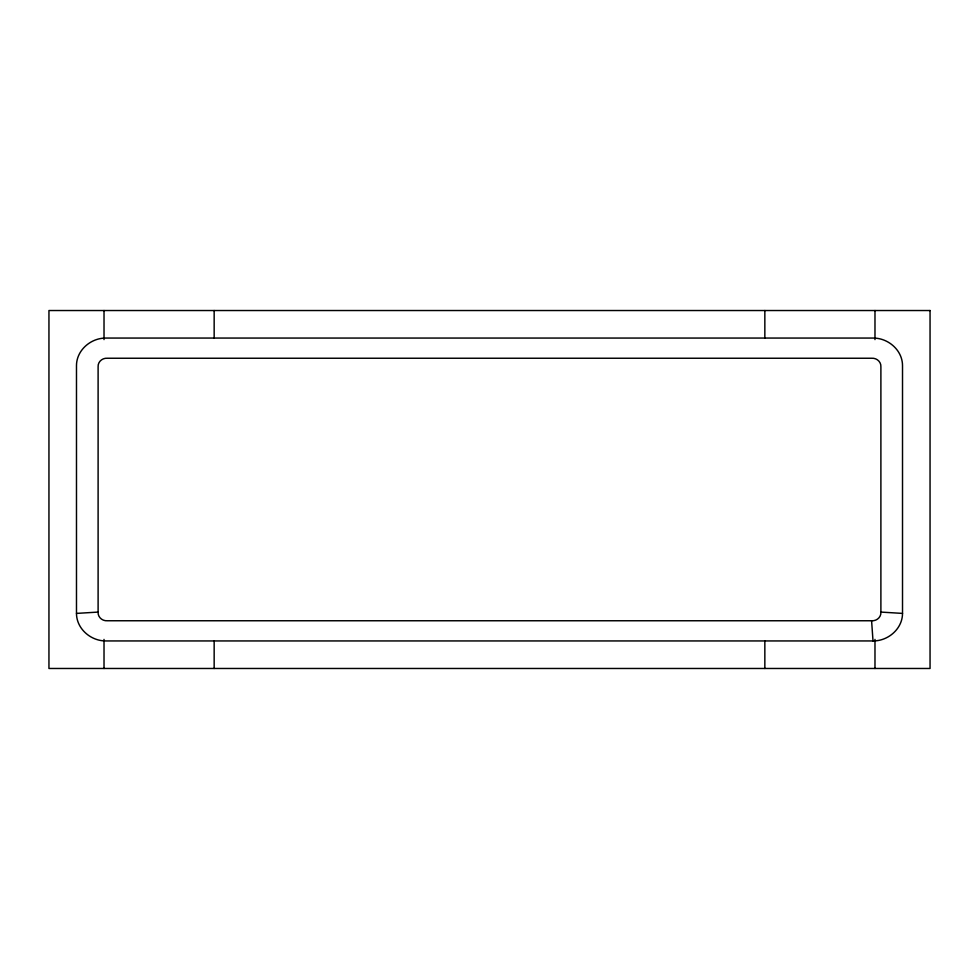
<?xml version="1.0" encoding="UTF-8"?>
<svg xmlns="http://www.w3.org/2000/svg" width="979" height="979" viewBox="0 0 979 979"><rect width="100%" height="100%" fill="white"/><g stroke="black" fill="none" stroke-linecap="round" stroke-linejoin="round"><path stroke-width="1.47" d="M880.892 612.083C881.296 617.247 876.572 621.175 871.591 620.759L107.409 620.759C102.428 621.175 97.704 617.247 98.108 612.083L98.108 366.917C97.704 361.753 102.428 357.824 107.409 358.241L871.591 358.241C876.572 357.824 881.296 361.753 880.892 366.917L880.892 612.083L902.516 613.405L902.516 365.595C902.479 350.115 888.063 337.89 873.011 338.061L105.989 338.061C90.937 337.89 76.521 350.115 76.484 365.595L76.484 613.405C76.521 628.885 90.937 641.11 105.989 640.939L873.011 640.939C888.063 641.11 902.479 628.885 902.516 613.405M76.484 613.405L98.108 612.083M871.591 620.759L873.011 640.939M874.981 310.527L874.981 339.591M874.981 639.409L874.981 668.473M764.844 310.527L764.844 338.061M764.844 640.939L764.844 668.473M214.156 310.527L214.156 338.061M214.156 640.939L214.156 668.473M104.019 310.527L104.019 339.591M104.019 639.409L104.019 668.473M930.05 310.527L48.95 310.527L48.95 668.473L930.05 668.473L930.05 310.527"/></g></svg>
